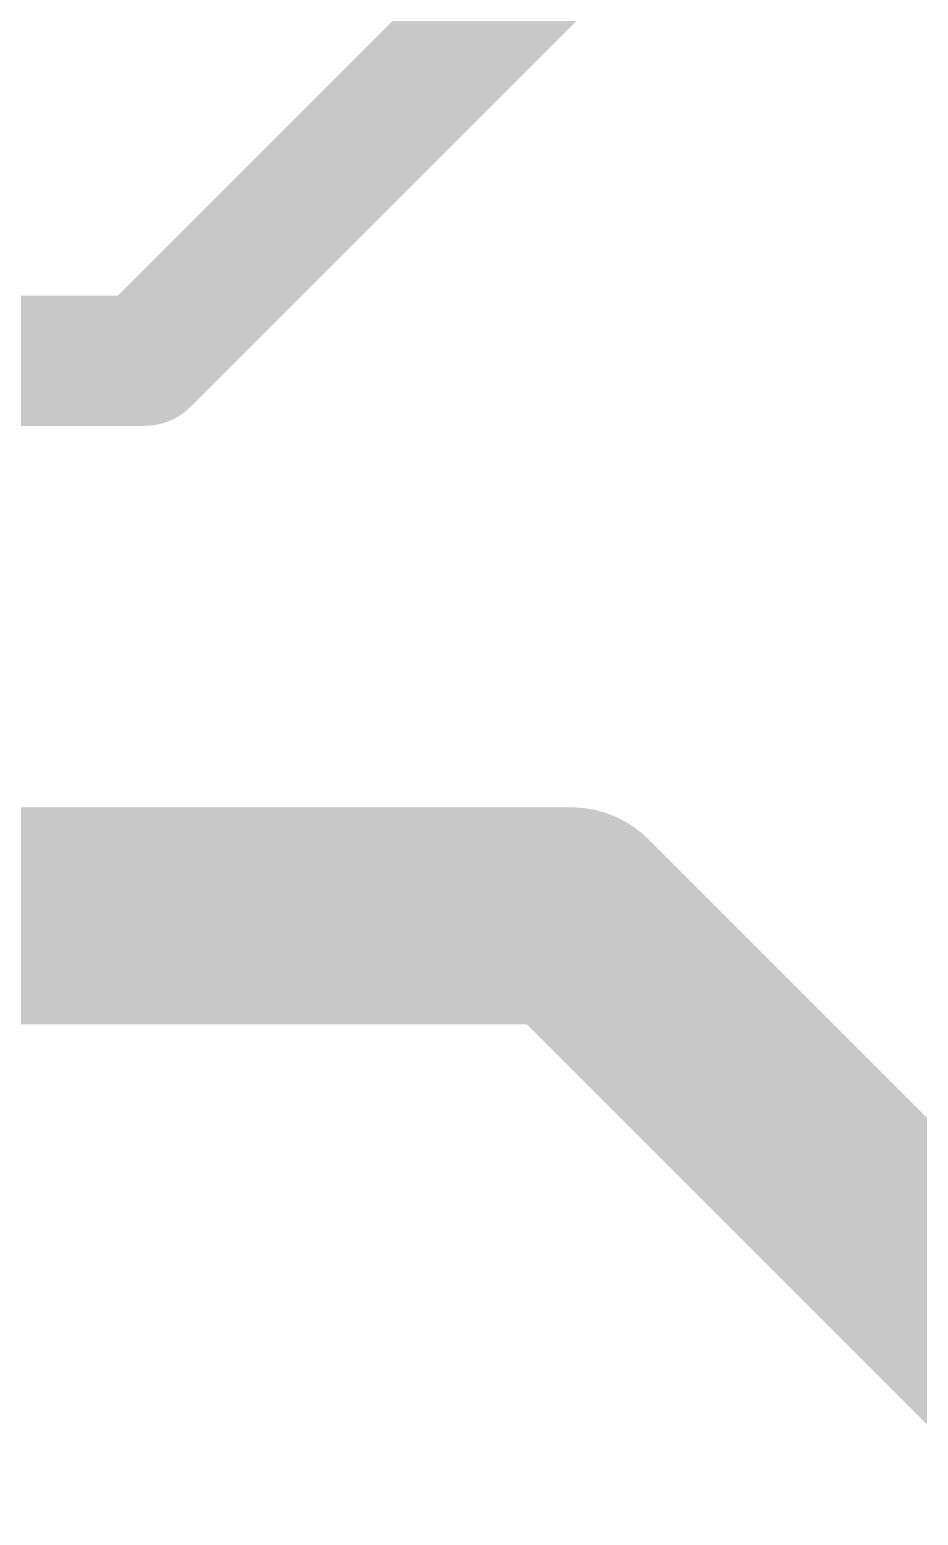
# Model space of a CAD drawing. Extents: x 6.7 to 91.9, y 5.9 to 27.4.
# Drawn here: x 45.79 to 46.831, y 14.873 to 16.613 of the extents above; entities that cross this region are included whole.
import ezdxf

# ---------------------------------------------------------------- set-up
doc = ezdxf.new("R2010")
doc.units = 0
doc.layers.add('1', color=22, linetype='CONTINUOUS')

msp = doc.modelspace()

# ---------------------------------------------------------------- linework, layer by layer
at = {"layer": '1'}
for points, const_width in [([(45.925, 16.225), (46.5, 16.8)], 0.1524), ([(45.26, 16.225), (45.925, 16.225)], 0.1524), ([(45.26, 15.575), (46.425, 15.575)], 0.254), ([(46.425, 15.575), (47, 15)], 0.254)]:
    msp.add_lwpolyline(points, dxfattribs=dict(at, const_width=const_width))
for points, const_width in [([(45.925, 16.1869, 1), (45.925, 16.2631)], 0.0762), ([(45.8981, 16.2519, 1), (45.9519, 16.1981)], 0.0762), ([(46.4699, 15.6199, 1), (46.3801, 15.5301)], 0.127), ([(46.425, 15.5115, 1), (46.425, 15.6385)], 0.127)]:
    msp.add_lwpolyline(points, format="xyb", dxfattribs=dict(at, const_width=const_width))

doc.saveas('drawing.dxf')
